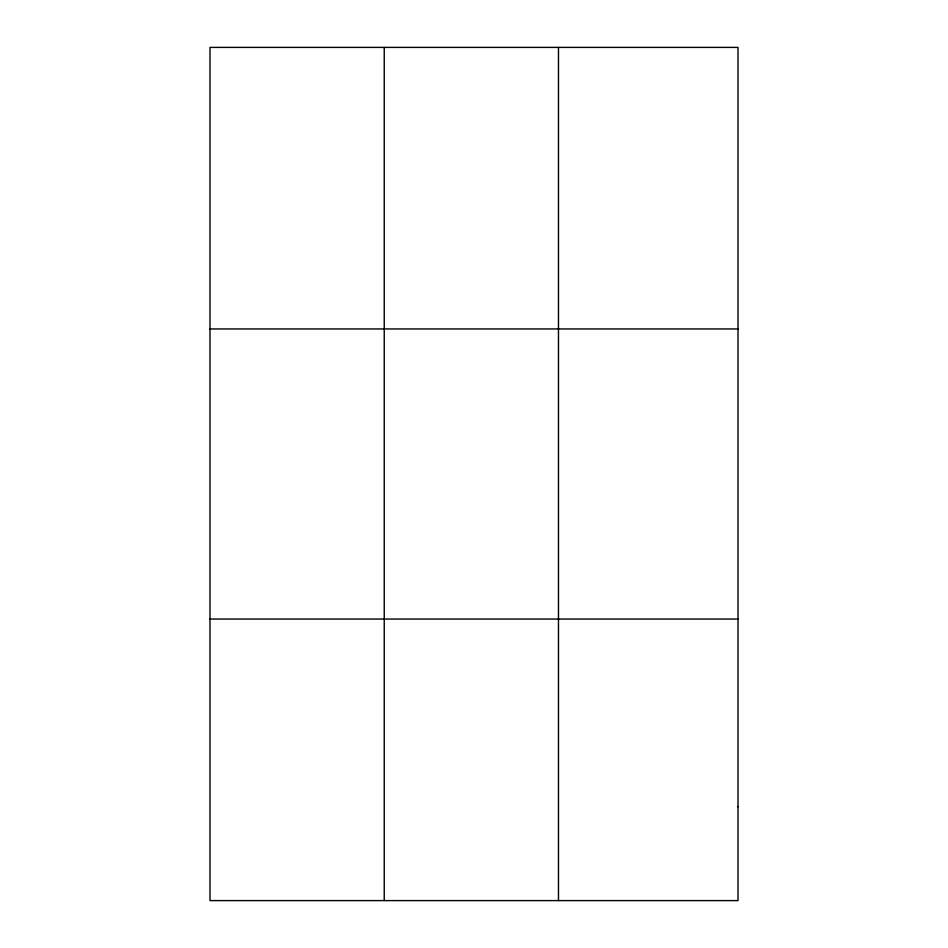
<?xml version="1.0" encoding="UTF-8"?>
<svg xmlns="http://www.w3.org/2000/svg" width="948" height="948" viewBox="0 0 948 948"><rect width="100%" height="100%" fill="white"/><g stroke="black" fill="none" stroke-linecap="round" stroke-linejoin="round"><path stroke-width="1.42" d="M384.236 47.4L384.236 900.6M558.479 47.4L558.479 900.6M209.994 328.956L738.006 328.956M209.994 619.044L738.006 619.044M738.006 806.748L738.006 900.6L209.994 900.6L209.994 47.4L738.006 47.4L738.006 806.748"/></g></svg>
